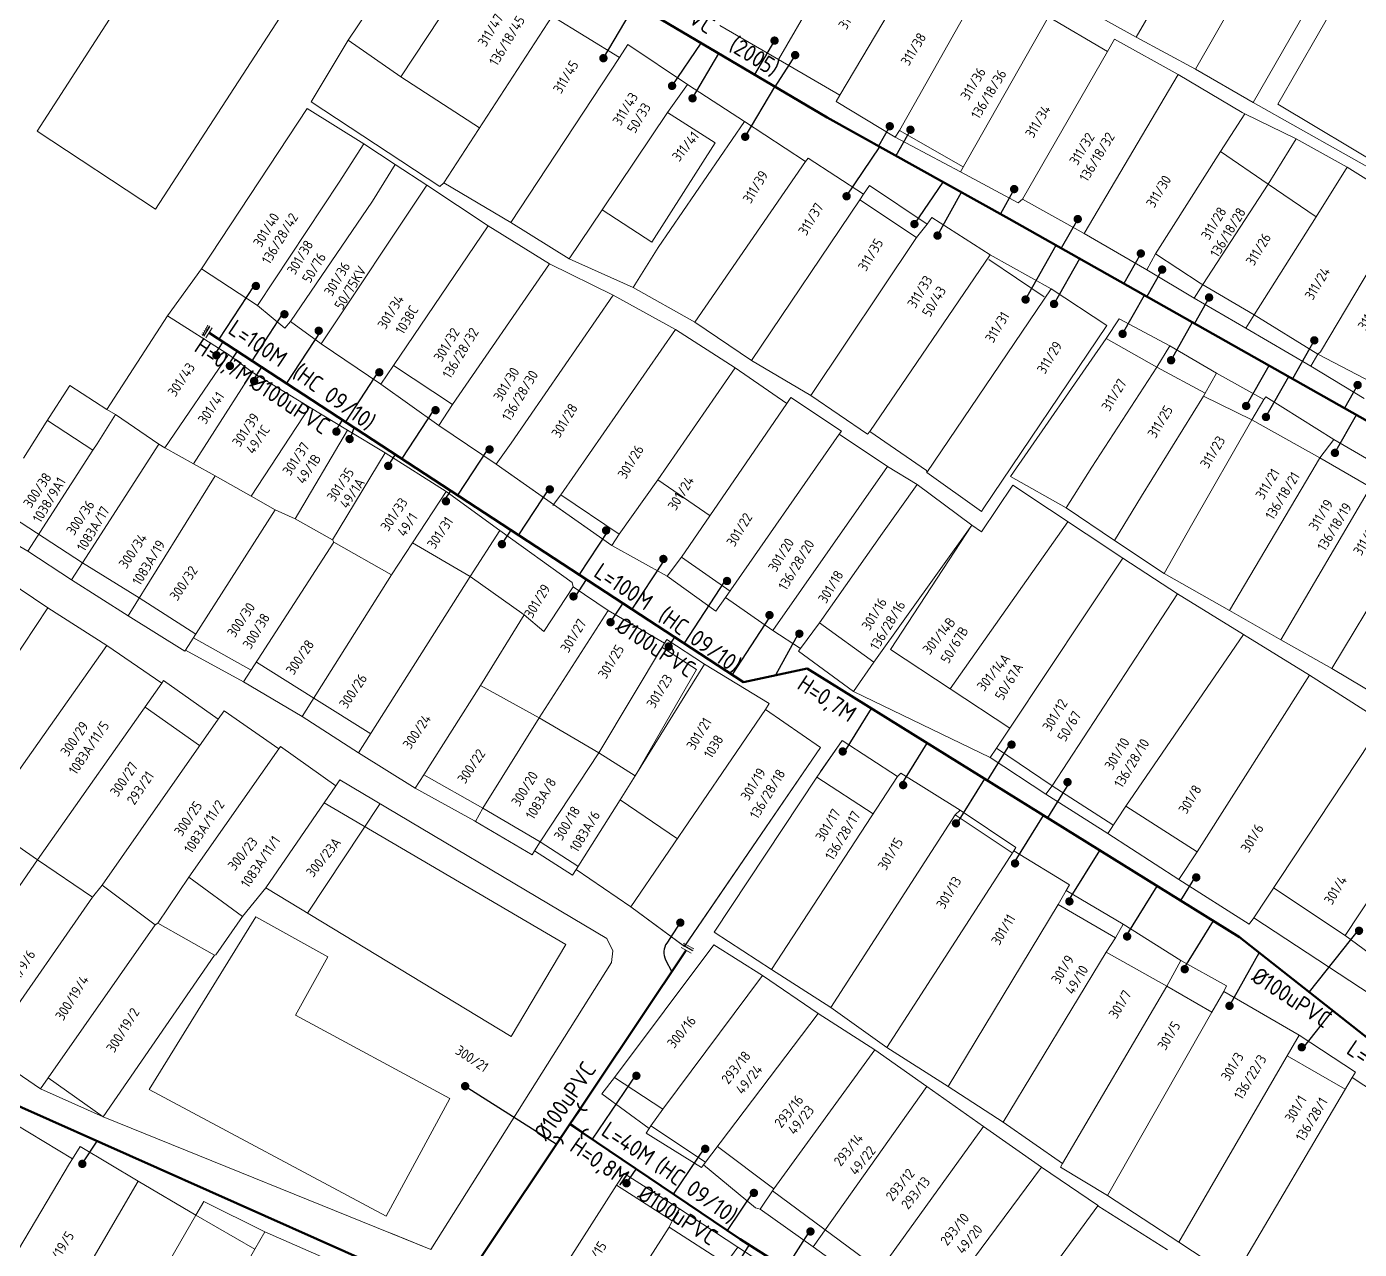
# Model space of a CAD drawing. Header units: inches. Extents: x 595615 to 1194060, y 1190840 to 2385448.
# Drawn here: x 596916.5 to 596996.3, y 1191928 to 1192001.2 of the extents above; entities that cross this region are included whole.
import ezdxf
from ezdxf.enums import TextEntityAlignment as Align

# ---------------------------------------------------------------- set-up
doc = ezdxf.new("R2010")
doc.units = ezdxf.units.IN
doc.header["$MEASUREMENT"] = 0
for name, color, linetype, lineweight in [('Chitiet', 4, 'Continuous', 9), ('DN 100 uPVC', 4, 'Continuous', 50), ('DN 150 uPVC', 4, 'Continuous', 50), ('DN 25 PE', 40, 'Continuous', 30), ('DOSAU', 2, 'Continuous', 20), ('NAM-CDAI', 220, 'Continuous', 25), ('Nen_HTHANH-TP', 9, 'Continuous', 0), ('Nen_SN-HTHANH-TP_new', 7, 'Continuous', 0), ('Nen_SN_HTHANH_old', 9, 'Continuous', 0), ('Te', 4, 'Continuous', 15), ('TEXT PIPE', 3, 'Continuous', 25), ('TLK 15', 220, 'Continuous', 20)]:
    doc.layers.add(name, color=color, linetype=linetype, lineweight=lineweight)
doc.styles.add('Sonha_QTB', font='isocp.shx', dxfattribs={"height": 0.6, "bigfont": 'bigfont.shx'})
doc.styles.add('text', font='isocp2.shx')

# ---------------------------------------------------------------- blocks, each defined once
blk = doc.blocks.new('TLK 15')
at = {"layer": 'TLK 15', "linetype": 'Continuous', "const_width": 0.25}
blk.add_lwpolyline([(-0.125, 0, 1), (0.125, 0, 1)], format="xyb", close=True, dxfattribs=at)
blk = doc.blocks.new('BIT')
at = {"layer": 'Chitiet', "ltscale": 100}
for p, q in [((0.35, 0), (-0.35, 0)), ((-0.303, -0.163), (-0.35, -0.21)), ((0.35, -0.163), (-0.35, -0.163)), ((-0.179, -0.163), (-0.342, -0.325)), ((-0.056, -0.163), (-0.218, -0.325)), ((0.068, -0.163), (-0.094, -0.325)), ((0.192, -0.163), (0.029, -0.325)), ((0.316, -0.163), (0.153, -0.325)), ((0.35, -0.252), (0.277, -0.325))]:
    blk.add_line(p, q, dxfattribs=at)
blk = doc.blocks.new('TE1')
at = {"layer": 'Chitiet', "ltscale": 100, "const_width": 0.1}
for points in [[(-0.35, 1.276, 0.571257), (0.35, 1.276)], [(1.098, 0.35, 0.571257), (1.098, -0.35)], [(0.35, -1.276, 0.571257), (-0.35, -1.276)]]:
    blk.add_lwpolyline(points, format="xyb", dxfattribs=at)
for points in [[(0, -1.076), (0, 1.076)], [(0.898, 0), (0, 0)]]:
    blk.add_lwpolyline(points, dxfattribs=at)

msp = doc.modelspace()

# ---------------------------------------------------------------- linework, layer by layer
at = {"layer": 'DN 100 uPVC'}
for points in [[(596927.426, 1191982.909), (596959.418, 1191961.997), (596963.22, 1191962.802), (596989.1, 1191946.713), (596997.182, 1191940.359), (597008.255, 1191933)], [(596942.001, 1191925.014), (596909.757, 1191939.389), (596891.147, 1191948.089), (596883.775, 1191951.888)], [(596949.016, 1191935.511), (596959.204, 1191928.623), (596983.35, 1191913.276)]]:
    msp.add_lwpolyline(points, dxfattribs=at)
at = {"layer": 'DN 150 uPVC'}
for points in [[(597042.21, 1192209.355), (597029.083, 1192171.407), (597023.768, 1192157.043), (597012.954, 1192129.457), (596992.261, 1192093.756), (596976.388, 1192066.37), (596943.566, 1192010.536), (596944.214, 1192007.749), (596964.407, 1191995.798), (596975.311, 1191989.741), (597028.562, 1191959.646)], [(596955.981, 1191945.931), (596906.642, 1191872.109), (596907.105, 1191868.063)]]:
    msp.add_lwpolyline(points, dxfattribs=at)
at = {"layer": 'DN 25 PE'}
for p, q in [((596951.025, 1191999.353), (596952.938, 1192002.586)), ((596955.134, 1191997.695), (596956.881, 1192000.252)), ((596961.266, 1192000.405), (596960.061, 1191998.37)), ((596956.358, 1191996.95), (596957.941, 1191999.625)), ((596962.501, 1191999.539), (596961.285, 1191997.646)), ((596959.511, 1191994.648), (596961.285, 1191997.646)), ((596968.163, 1191995.279), (596967.498, 1191994.081)), ((596969.399, 1191995.069), (596968.531, 1191993.507)), ((596965.579, 1191991.085), (596967.575, 1191994.038)), ((596969.638, 1191989.422), (596971.366, 1191991.933)), ((596971.022, 1191988.73), (596972.462, 1191991.324)), ((596975.609, 1191991.517), (596974.785, 1191990.033)), ((596979.413, 1191989.721), (596978.429, 1191987.979)), ((596976.292, 1191984.901), (596978.128, 1191988.15)), ((596977.995, 1191984.635), (596979.533, 1191987.356)), ((596983.19, 1191987.659), (596982.175, 1191985.862)), ((596984.464, 1191986.694), (596983.554, 1191985.083)), ((596930.102, 1191985.712), (596928.017, 1191982.523)), ((596982.101, 1191982.845), (596983.412, 1191985.163)), ((596987.275, 1191985.026), (596986.398, 1191983.475)), ((596931.808, 1191984.018), (596929.988, 1191981.234)), ((596985, 1191981.265), (596986.285, 1191983.539)), ((596927.741, 1191981.567), (596928.261, 1191982.363)), ((596934.109, 1191983.032), (596932.052, 1191979.885)), ((596993.573, 1191982.458), (596992.272, 1191980.156)), ((596928.546, 1191980.924), (596929.12, 1191981.802)), ((596930.119, 1191980.145), (596930.579, 1191980.848)), ((596937.613, 1191980.668), (596935.59, 1191977.573)), ((596989.493, 1191978.526), (596990.864, 1191980.952)), ((596990.679, 1191977.868), (596992.045, 1191980.284)), ((596996.164, 1191979.782), (596995.382, 1191978.398)), ((596940.853, 1191978.274), (596938.956, 1191975.372)), ((596935.045, 1191977.116), (596935.417, 1191977.686)), ((596994.807, 1191975.718), (596996.095, 1191977.995)), ((596935.835, 1191976.423), (596936.099, 1191977.24)), ((596944.088, 1191975.923), (596942.3, 1191973.187)), ((596938.147, 1191974.938), (596938.588, 1191975.613)), ((596947.816, 1191973.658), (596945.949, 1191970.801)), ((596941.477, 1191972.817), (596941.893, 1191973.453)), ((596944.951, 1191970.249), (596945.503, 1191971.093)), ((596951.312, 1191971.074), (596949.581, 1191968.427)), ((596954.614, 1191969.24), (596952.735, 1191966.366)), ((596949.358, 1191967.125), (596950.021, 1191968.139)), ((596958.297, 1191968.047), (596955.862, 1191964.322)), ((596951.452, 1191965.577), (596952.198, 1191966.717)), ((596960.965, 1191965.882), (596958.723, 1191962.451)), ((596962.751, 1191965.013), (596961.319, 1191962.4)), ((596954.93, 1191964.123), (596955.3, 1191964.689)), ((596965.471, 1191957.838), (596967.07, 1191960.409)), ((596968.839, 1191955.824), (596970.401, 1191958.338)), ((596975.328, 1191958.246), (596973.996, 1191956.103)), ((596972.125, 1191953.409), (596973.855, 1191956.191)), ((596978.927, 1191956.002), (596977.598, 1191953.864)), ((596975.659, 1191951.26), (596977.367, 1191954.007)), ((596978.915, 1191948.986), (596980.735, 1191951.914)), ((596986.506, 1191950.421), (596985.566, 1191948.91)), ((596982.368, 1191946.885), (596984.167, 1191949.78)), ((596955.628, 1191947.586), (596954.811, 1191946.366)), ((596985.814, 1191944.926), (596987.532, 1191947.688)), ((596996.247, 1191947.226), (596993.268, 1191943.436)), ((596988.496, 1191942.605), (596990.28, 1191945.786)), ((596954.75, 1191945.358), (596955.115, 1191944.636)), ((596992.944, 1191940.123), (596994.678, 1191942.328)), ((596952.996, 1191938.54), (596950.342, 1191934.614)), ((596942.748, 1191937.795), (596948.189, 1191934.343)), ((596919.838, 1191933.14), (596920.724, 1191934.5)), ((596957.118, 1191934.166), (596955.201, 1191931.33)), ((596952.405, 1191931.981), (596952.98, 1191932.831)), ((596960.033, 1191931.526), (596958.426, 1191929.149)), ((596963.417, 1191929.217), (596961.936, 1191926.887)), ((596959.332, 1191927.604), (596959.757, 1191928.272))]:
    msp.add_line(p, q, dxfattribs=at)
msp.add_arc((596955.642, 1191945.81), 1, 146.19787, 206.8444, dxfattribs=at)
at = {"layer": 'Nen_HTHANH-TP', "linetype": 'Continuous'}
for p, q in [((596992.856, 1192017.69), (596982.901, 1192000.617)), ((596994.421, 1192012.596), (596986.453, 1191998.699)), ((597000.899, 1192013.116), (596991.384, 1191996.603)), ((596997.883, 1192010.609), (596989.904, 1191996.692)), ((596936.514, 1192009.289), (596924.219, 1191990.319)), ((596966.565, 1192008.063), (596961.512, 1191999.269)), ((596940.156, 1192007.012), (596935.741, 1192000.429)), ((596970.417, 1192005.997), (596965.174, 1191997.142)), ((596943.288, 1192004.905), (596938.893, 1191998.241)), ((596968.736, 1191995.025), (596973.828, 1192004.049)), ((596982.901, 1192000.617), (596979.059, 1192002.753)), ((596979.059, 1192002.753), (596982.901, 1192000.617)), ((596917.136, 1191994.974), (596921.65, 1192001.977)), ((596947.96, 1192001.868), (596941.468, 1191991.883)), ((596947.96, 1192001.868), (596951.982, 1191999.402)), ((596972.388, 1191992.548), (596977.67, 1192001.832)), ((596981.192, 1191999.745), (596977.67, 1192001.832)), ((596977.67, 1192001.832), (596981.192, 1191999.745)), ((596957.991, 1192001.306), (596961.512, 1191999.269)), ((596986.453, 1191998.699), (596982.901, 1192000.617)), ((596982.901, 1192000.617), (596986.453, 1191998.699)), ((596935.741, 1192000.429), (596933.524, 1191996.737)), ((596935.741, 1192000.429), (596938.893, 1191998.241)), ((596952.491, 1192000.172), (596951.982, 1191999.402)), ((596952.491, 1192000.172), (596956.053, 1191997.785)), ((596981.621, 1192000.486), (596981.192, 1191999.745)), ((596981.621, 1192000.486), (596981.192, 1191999.745)), ((596985.423, 1191998.369), (596981.621, 1192000.486)), ((596981.621, 1192000.486), (596985.423, 1191998.369)), ((596951.982, 1191999.402), (596945.48, 1191989.516)), ((596961.512, 1191999.269), (596965.174, 1191997.142)), ((596981.192, 1191999.745), (596976.109, 1191990.921)), ((596938.893, 1191998.241), (596943.606, 1191995.175)), ((596985.423, 1191998.369), (596979.791, 1191988.864)), ((596989.245, 1191996.092), (596985.423, 1191998.369)), ((596985.423, 1191998.369), (596989.245, 1191996.092)), ((596989.904, 1191996.692), (596986.453, 1191998.699)), ((596989.904, 1191996.692), (596986.453, 1191998.699)), ((596956.053, 1191997.785), (596954.855, 1191996.104)), ((596956.053, 1191997.785), (596959.475, 1191995.568)), ((596933.524, 1191996.737), (596941.228, 1191991.663)), ((596965.174, 1191997.142), (596964.954, 1191996.752)), ((596964.954, 1191996.752), (596968.496, 1191994.625)), ((597003.971, 1191988.774), (596989.904, 1191996.692)), ((596989.904, 1191996.692), (597003.971, 1191988.774)), ((596926.962, 1191986.741), (596933.295, 1191996.337)), ((596933.295, 1191996.337), (596936.676, 1191994.219)), ((596954.855, 1191996.104), (596950.949, 1191990.271)), ((596957.706, 1191994.276), (596954.855, 1191996.104)), ((596989.415, 1191996.012), (596987.957, 1191993.771)), ((596989.415, 1191996.022), (596989.245, 1191996.092)), ((596989.245, 1191996.092), (596989.415, 1191996.012)), ((596992.476, 1191994.524), (596989.415, 1191996.022)), ((596989.415, 1191996.012), (596992.476, 1191994.524)), ((596991.384, 1191996.603), (596998.188, 1191992.519)), ((596959.475, 1191995.568), (596954.301, 1191988.014)), ((596959.475, 1191995.568), (596963.117, 1191993.161)), ((596968.736, 1191995.025), (596968.496, 1191994.625)), ((596968.736, 1191995.025), (596972.557, 1191992.848)), ((596924.219, 1191990.319), (596917.136, 1191994.974)), ((596953.921, 1191988.343), (596957.706, 1191994.276)), ((596968.496, 1191994.625), (596972.388, 1191992.548)), ((596992.476, 1191994.524), (596990.818, 1191991.803)), ((596995.537, 1191992.837), (596992.476, 1191994.524)), ((596992.476, 1191994.524), (596995.537, 1191992.837)), ((596936.676, 1191994.219), (596935.218, 1191991.928)), ((596938.557, 1191992.991), (596936.676, 1191994.219)), ((596987.957, 1191993.771), (596984.062, 1191987.628)), ((596987.957, 1191993.771), (596990.818, 1191991.803)), ((596937.209, 1191990.79), (596938.557, 1191992.991)), ((596938.557, 1191992.991), (596940.448, 1191991.752)), ((596956.505, 1191983.555), (596963.117, 1191993.161)), ((596963.117, 1191993.161), (596963.277, 1191993.371)), ((596963.277, 1191993.371), (596966.589, 1191991.203)), ((596995.537, 1191992.837), (596993.68, 1191989.845)), ((596999.159, 1191990.55), (596995.537, 1191992.837)), ((596995.537, 1191992.837), (596999.159, 1191990.55)), ((596935.218, 1191991.928), (596930.324, 1191984.544)), ((596941.228, 1191991.663), (596941.468, 1191991.883)), ((596941.468, 1191991.883), (596945.48, 1191989.516)), ((596972.388, 1191992.548), (596975.849, 1191990.701)), ((596934.126, 1191982.257), (596940.448, 1191991.752)), ((596940.448, 1191991.752), (596944.12, 1191989.305)), ((596966.589, 1191991.203), (596966.369, 1191990.863)), ((596966.589, 1191991.203), (596966.958, 1191991.734)), ((596966.958, 1191991.734), (596970.41, 1191989.416)), ((596990.818, 1191991.803), (596986.893, 1191985.81)), ((596990.818, 1191991.803), (596993.68, 1191989.845)), ((596937.209, 1191990.79), (596932.305, 1191983.586)), ((596950.949, 1191990.271), (596948.982, 1191987.329)), ((596950.949, 1191990.271), (596953.921, 1191988.343)), ((596966.369, 1191990.863), (596959.897, 1191981.258)), ((596966.369, 1191990.863), (596969.771, 1191988.626)), ((596975.849, 1191990.701), (596976.109, 1191990.921)), ((596976.109, 1191990.921), (596979.791, 1191988.864)), ((596993.936, 1191981.775), (596999.159, 1191990.55)), ((596945.48, 1191989.516), (596948.982, 1191987.329)), ((596970.41, 1191989.416), (596970.68, 1191989.807)), ((596970.68, 1191989.807), (596974.162, 1191987.57)), ((596993.68, 1191989.845), (596989.965, 1191983.992)), ((596944.12, 1191989.305), (596938.467, 1191980.951)), ((596944.12, 1191989.305), (596947.802, 1191987.048)), ((596970.41, 1191989.416), (596969.771, 1191988.626)), ((596979.791, 1191988.864), (596983.552, 1191986.687)), ((596954.301, 1191988.014), (596952.803, 1191985.612)), ((596969.771, 1191988.626), (596963.438, 1191979.151)), ((596947.802, 1191987.048), (596941.999, 1191978.614)), ((596947.802, 1191987.048), (596951.614, 1191985.161)), ((596948.982, 1191987.329), (596952.803, 1191985.612)), ((596974.162, 1191987.57), (596966.96, 1191976.994)), ((596977.394, 1191985.062), (596974.102, 1191987.299)), ((596974.162, 1191987.57), (596977.813, 1191985.542)), ((596984.062, 1191987.628), (596983.552, 1191986.687)), ((596984.062, 1191987.628), (596986.743, 1191985.89)), ((596926.962, 1191986.741), (596924.935, 1191983.93)), ((596926.962, 1191986.741), (596924.935, 1191983.93)), ((596930.324, 1191984.544), (596926.962, 1191986.741)), ((596930.324, 1191984.544), (596926.962, 1191986.741)), ((596983.552, 1191986.687), (596986.384, 1191984.979)), ((596952.803, 1191985.612), (596956.505, 1191983.555)), ((596977.813, 1191985.542), (596970.382, 1191974.536)), ((596977.813, 1191985.542), (596981.155, 1191983.355)), ((596986.893, 1191985.81), (596986.384, 1191984.979)), ((596986.743, 1191985.89), (596989.965, 1191983.992)), ((596951.614, 1191985.161), (596945.501, 1191976.296)), ((596951.614, 1191985.161), (596955.345, 1191983.104)), ((596986.384, 1191984.979), (596989.475, 1191983.192)), ((596924.935, 1191983.93), (596921.309, 1191978.307)), ((596924.935, 1191983.93), (596928.586, 1191981.603)), ((596928.586, 1191981.603), (596924.935, 1191983.93)), ((596931.965, 1191983.195), (596930.324, 1191984.544)), ((596931.965, 1191983.195), (596930.324, 1191984.544)), ((596989.965, 1191983.992), (596989.475, 1191983.192)), ((596989.965, 1191983.992), (596993.786, 1191981.625)), ((596932.305, 1191983.586), (596931.965, 1191983.195)), ((596932.305, 1191983.586), (596931.965, 1191983.195)), ((596934.126, 1191982.257), (596932.305, 1191983.586)), ((596934.126, 1191982.257), (596932.305, 1191983.586)), ((596955.345, 1191983.104), (596948.473, 1191973.209)), ((596955.345, 1191983.104), (596958.917, 1191980.807)), ((596956.505, 1191983.555), (596959.897, 1191981.258)), ((596981.155, 1191983.355), (596973.754, 1191972.359)), ((596981.116, 1191982.565), (596981.885, 1191983.736)), ((596981.885, 1191983.736), (596984.916, 1191982.128)), ((596989.475, 1191983.192), (596993.357, 1191980.905)), ((596937.698, 1191979.83), (596934.126, 1191982.257)), ((596937.698, 1191979.83), (596934.126, 1191982.257)), ((596981.116, 1191982.565), (596975.392, 1191974.301)), ((596981.116, 1191982.565), (596984.137, 1191980.848)), ((596924.781, 1191976.02), (596928.586, 1191981.603)), ((596928.586, 1191981.603), (596930.007, 1191980.544)), ((596930.007, 1191980.544), (596928.586, 1191981.603)), ((596984.916, 1191982.128), (596984.137, 1191980.848)), ((596984.916, 1191982.128), (596987.717, 1191980.5)), ((596993.357, 1191980.905), (596993.786, 1191981.625)), ((596993.786, 1191981.625), (596993.936, 1191981.775)), ((596993.786, 1191981.625), (596997.028, 1191979.938)), ((596938.467, 1191980.951), (596937.698, 1191979.83)), ((596938.467, 1191980.951), (596941.999, 1191978.614)), ((596958.917, 1191980.807), (596954.273, 1191974.103)), ((596958.917, 1191980.807), (596961.999, 1191978.67)), ((596959.897, 1191981.258), (596963.438, 1191979.151)), ((596984.137, 1191980.848), (596980.262, 1191974.854)), ((596984.137, 1191980.848), (596987.038, 1191979.29)), ((596993.357, 1191980.905), (596996.549, 1191978.978)), ((596926.492, 1191975.071), (596930.007, 1191980.544)), ((596930.007, 1191980.544), (596933.429, 1191978.457)), ((596930.007, 1191980.544), (596933.429, 1191978.457)), ((596987.717, 1191980.5), (596987.038, 1191979.29)), ((596987.717, 1191980.5), (596990.549, 1191978.923)), ((596917.68, 1191977.564), (596919.098, 1191979.755)), ((596919.098, 1191979.755), (596921.309, 1191978.307)), ((596941.18, 1191977.363), (596937.698, 1191979.83)), ((596941.18, 1191977.363), (596937.698, 1191979.83)), ((596963.438, 1191979.151), (596966.83, 1191976.844)), ((596986.938, 1191979.11), (596983.223, 1191973.127)), ((596987.038, 1191979.29), (596986.938, 1191979.11)), ((596986.938, 1191979.11), (596989.83, 1191977.702)), ((596990.549, 1191978.923), (596990.669, 1191979.083)), ((596990.669, 1191979.083), (596994.741, 1191976.516)), ((596921.309, 1191978.307), (596921.819, 1191978.007)), ((596933.429, 1191978.457), (596929.933, 1191973.124)), ((596933.429, 1191978.457), (596935.7, 1191977.088)), ((596933.429, 1191978.457), (596935.7, 1191977.088)), ((596941.999, 1191978.614), (596941.18, 1191977.363)), ((596961.999, 1191978.67), (596955.696, 1191969.465)), ((596961.999, 1191978.67), (596962.239, 1191979.03)), ((596962.239, 1191979.03), (596965.27, 1191977.022)), ((596990.549, 1191978.923), (596989.83, 1191977.702)), ((596916.311, 1191975.393), (596917.68, 1191977.564)), ((596917.75, 1191977.654), (596920.471, 1191975.886)), ((596920.721, 1191976.266), (596921.819, 1191978.007)), ((596921.819, 1191978.007), (596924.411, 1191976.249)), ((596989.83, 1191977.702), (596986.225, 1191971.389)), ((596989.83, 1191977.702), (596993.911, 1191975.425)), ((596935.7, 1191977.088), (596932.584, 1191971.766)), ((596935.7, 1191977.088), (596937.971, 1191975.73)), ((596937.971, 1191975.73), (596935.7, 1191977.088)), ((596944.602, 1191975.036), (596941.18, 1191977.363)), ((596944.602, 1191975.036), (596941.18, 1191977.363)), ((596965.13, 1191976.832), (596958.338, 1191967.057)), ((596965.27, 1191977.022), (596965.13, 1191976.832)), ((596965.13, 1191976.832), (596968.032, 1191974.895)), ((596966.83, 1191976.844), (596966.96, 1191976.994)), ((596966.96, 1191976.994), (596970.362, 1191974.666)), ((596920.471, 1191975.886), (596916.586, 1191969.833)), ((596924.411, 1191976.249), (596919.847, 1191969.136)), ((596920.721, 1191976.266), (596920.471, 1191975.886)), ((596924.411, 1191976.249), (596924.781, 1191976.02)), ((596924.781, 1191976.02), (596926.492, 1191975.071)), ((596945.501, 1191976.296), (596944.602, 1191975.036)), ((596994.741, 1191976.516), (596993.911, 1191975.425)), ((596994.741, 1191976.516), (596997.702, 1191974.809)), ((596934.805, 1191970.518), (596937.971, 1191975.73)), ((596937.971, 1191975.73), (596941.613, 1191973.403)), ((596937.971, 1191975.73), (596941.613, 1191973.403)), ((596993.911, 1191975.425), (596993.682, 1191975.035)), ((596993.911, 1191975.425), (596996.943, 1191973.668)), ((596927.792, 1191974.342), (596922.579, 1191965.968)), ((596926.492, 1191975.071), (596927.792, 1191974.342)), ((596927.792, 1191974.342), (596929.933, 1191973.124)), ((596948.044, 1191972.628), (596944.602, 1191975.036)), ((596951.526, 1191970.181), (596944.602, 1191975.036)), ((596968.032, 1191974.895), (596961.16, 1191965.079)), ((596968.032, 1191974.895), (596969.793, 1191973.826)), ((596970.362, 1191974.666), (596970.382, 1191974.536)), ((596970.382, 1191974.536), (596973.654, 1191972.209)), ((596975.392, 1191974.301), (596978.714, 1191972.423)), ((596980.262, 1191974.854), (596978.714, 1191972.423)), ((596993.682, 1191975.035), (596988.499, 1191966.271)), ((596954.273, 1191974.103), (596951.975, 1191970.842)), ((596954.273, 1191974.103), (596957.404, 1191971.956)), ((596969.793, 1191973.826), (596967.735, 1191970.914)), ((596969.793, 1191973.826), (596973.065, 1191971.389)), ((596973.655, 1191970.989), (596975.533, 1191973.781)), ((596975.533, 1191973.781), (596982.106, 1191969.416)), ((596996.943, 1191973.668), (596991.57, 1191964.524)), ((596929.933, 1191973.124), (596931.384, 1191972.305)), ((596941.613, 1191973.403), (596939.596, 1191970.332)), ((596941.613, 1191973.403), (596944.835, 1191971.066)), ((596941.613, 1191973.403), (596944.835, 1191971.066)), ((596948.473, 1191973.209), (596948.044, 1191972.628)), ((596948.473, 1191973.209), (596951.975, 1191970.842)), ((596983.223, 1191973.127), (596981.615, 1191970.476)), ((596914.544, 1191972.581), (596919.847, 1191969.136)), ((596931.384, 1191972.305), (596926.021, 1191963.911)), ((596932.584, 1191971.766), (596931.384, 1191972.305)), ((596948.044, 1191972.628), (596947.994, 1191972.558)), ((596951.526, 1191970.181), (596948.044, 1191972.628)), ((596973.754, 1191972.359), (596973.654, 1191972.209)), ((596978.714, 1191972.423), (596981.615, 1191970.476)), ((596916.586, 1191969.833), (596913.775, 1191971.461)), ((596932.584, 1191971.766), (596934.805, 1191970.518)), ((596973.065, 1191971.389), (596967.211, 1191963.194)), ((596973.065, 1191971.389), (596968.201, 1191963.945)), ((596973.065, 1191971.389), (596973.655, 1191970.989)), ((596986.225, 1191971.389), (596984.577, 1191968.488)), ((597000.044, 1191971.84), (596994.622, 1191962.806)), ((596934.896, 1191970.368), (596929.492, 1191962.003)), ((596934.805, 1191970.518), (596934.896, 1191970.368)), ((596934.896, 1191970.368), (596938.337, 1191968.411)), ((596939.596, 1191970.332), (596938.337, 1191968.411)), ((596943.047, 1191968.314), (596939.596, 1191970.332)), ((596944.835, 1191971.066), (596943.047, 1191968.314)), ((596944.835, 1191971.066), (596949.147, 1191967.949)), ((596944.835, 1191971.066), (596949.147, 1191967.949)), ((596951.975, 1191970.842), (596951.526, 1191970.181)), ((596967.735, 1191970.914), (596963.959, 1191965.531)), ((596981.615, 1191970.476), (596984.577, 1191968.488)), ((596919.197, 1191968.115), (596916.586, 1191969.833)), ((596954.837, 1191968.334), (596951.526, 1191970.181)), ((596954.837, 1191968.334), (596951.526, 1191970.181)), ((596919.847, 1191969.136), (596919.197, 1191968.115)), ((596919.847, 1191969.136), (596923.238, 1191967.028)), ((596955.696, 1191969.465), (596954.837, 1191968.334)), ((596955.696, 1191969.465), (596958.608, 1191967.437)), ((596975.345, 1191959.23), (596982.106, 1191969.416)), ((596982.106, 1191969.416), (596985.388, 1191967.279)), ((596915.267, 1191968.132), (596917.779, 1191966.434)), ((596922.579, 1191965.968), (596919.197, 1191968.115)), ((596938.337, 1191968.411), (596932.994, 1191959.926)), ((596943.047, 1191968.314), (596936.376, 1191957.759)), ((596943.047, 1191968.314), (596946.279, 1191966.017)), ((596949.147, 1191967.949), (596949.208, 1191967.699)), ((596949.147, 1191967.949), (596949.208, 1191967.699)), ((596957.759, 1191966.236), (596954.837, 1191968.334)), ((596957.759, 1191966.236), (596954.837, 1191968.334)), ((596984.577, 1191968.488), (596988.499, 1191966.271)), ((596949.208, 1191967.699), (596947.45, 1191965.028)), ((596949.208, 1191967.699), (596951.309, 1191966.281)), ((596949.208, 1191967.699), (596951.309, 1191966.281)), ((596977.887, 1191955.773), (596985.388, 1191967.279)), ((596985.388, 1191967.279), (596989.34, 1191964.842)), ((596911.057, 1191956.389), (596917.779, 1191966.434)), ((596917.779, 1191966.434), (596921.301, 1191964.187)), ((596923.238, 1191967.028), (596926.63, 1191964.861)), ((596958.338, 1191967.057), (596957.759, 1191966.236)), ((596958.338, 1191967.057), (596957.759, 1191966.236)), ((596961.16, 1191965.079), (596958.338, 1191967.057)), ((596961.16, 1191965.079), (596958.338, 1191967.057)), ((596925.981, 1191963.841), (596922.579, 1191965.968)), ((596946.279, 1191966.017), (596943.662, 1191961.795)), ((596947.45, 1191965.028), (596946.279, 1191966.017)), ((596947.184, 1191959.858), (596951.309, 1191966.281)), ((596951.309, 1191966.281), (596954.68, 1191964.324)), ((596951.309, 1191966.281), (596954.68, 1191964.324)), ((596963.959, 1191965.531), (596962.821, 1191964)), ((596963.959, 1191965.531), (596967.211, 1191963.194)), ((596988.499, 1191966.271), (596991.57, 1191964.524)), ((596962.821, 1191964), (596961.16, 1191965.079)), ((596962.821, 1191964), (596961.16, 1191965.079)), ((596982.298, 1191954.566), (596989.34, 1191964.842)), ((596989.34, 1191964.842), (596993.292, 1191962.405)), ((596914.179, 1191954.071), (596921.301, 1191964.187)), ((596921.301, 1191964.187), (596924.602, 1191961.93)), ((596926.5, 1191964.651), (596929.952, 1191962.714)), ((596954.68, 1191964.324), (596950.756, 1191957.751)), ((596954.531, 1191964.074), (596956.592, 1191962.755)), ((596954.68, 1191964.324), (596954.82, 1191964.534)), ((596954.82, 1191964.534), (596954.68, 1191964.324)), ((596954.82, 1191964.534), (596957.081, 1191963.056)), ((596954.82, 1191964.534), (596957.081, 1191963.056)), ((596962.821, 1191964), (596962.701, 1191963.84)), ((596968.201, 1191963.945), (596975.345, 1191959.23)), ((596991.57, 1191964.524), (596994.622, 1191962.806)), ((596926.021, 1191963.911), (596925.981, 1191963.841)), ((596929.492, 1191962.003), (596926.021, 1191963.911)), ((596930.261, 1191963.194), (596933.693, 1191961.037)), ((596965.993, 1191961.433), (596962.701, 1191963.84)), ((596965.993, 1191961.433), (596962.701, 1191963.84)), ((596967.211, 1191963.194), (596965.993, 1191961.433)), ((596952.927, 1191956.372), (596957.081, 1191963.056)), ((596956.592, 1191962.755), (596952.927, 1191956.372)), ((596957.081, 1191963.056), (596960.943, 1191960.709)), ((596957.081, 1191963.056), (596960.943, 1191960.709)), ((596986.561, 1191951.82), (596993.292, 1191962.405)), ((596993.292, 1191962.405), (596997.684, 1191959.598)), ((596994.622, 1191962.806), (596997.533, 1191961.078)), ((596917.161, 1191951.344), (596924.602, 1191961.93)), ((596924.602, 1191961.93), (596924.702, 1191962.08)), ((596924.702, 1191962.08), (596927.964, 1191959.782)), ((596932.994, 1191959.926), (596929.492, 1191962.003)), ((596943.662, 1191961.795), (596940.277, 1191956.432)), ((596943.662, 1191961.795), (596947.184, 1191959.858)), ((596933.693, 1191961.037), (596937.095, 1191958.89)), ((596965.993, 1191961.433), (596974.166, 1191957.48)), ((596926.855, 1191958.191), (596923.593, 1191960.489)), ((596927.964, 1191959.782), (596928.324, 1191960.273)), ((596928.324, 1191960.273), (596931.595, 1191958.005)), ((596936.376, 1191957.759), (596932.994, 1191959.926)), ((596952.673, 1191948.532), (596960.724, 1191960.359)), ((596960.943, 1191960.709), (596960.724, 1191960.359)), ((596960.943, 1191960.709), (596960.724, 1191960.359)), ((596960.724, 1191960.359), (596964.015, 1191958.071)), ((596964.015, 1191958.071), (596960.724, 1191960.359)), ((596927.964, 1191959.782), (596921.022, 1191949.837)), ((596947.184, 1191959.858), (596943.808, 1191954.445)), ((596947.184, 1191959.858), (596950.756, 1191957.751)), ((596974.555, 1191958.03), (596975.345, 1191959.23)), ((596989.944, 1191947.872), (596997.684, 1191959.598)), ((596965.315, 1191958.492), (596963.797, 1191956.301)), ((596963.797, 1191956.301), (596965.315, 1191958.492)), ((596964.027, 1191956.631), (596965.315, 1191958.492)), ((596965.315, 1191958.492), (596968.627, 1191956.335)), ((596965.315, 1191958.492), (596968.627, 1191956.335)), ((596968.627, 1191956.335), (596965.315, 1191958.492)), ((596965.315, 1191958.492), (596968.627, 1191956.335)), ((596926.212, 1191950.311), (596931.595, 1191958.005)), ((596931.595, 1191958.005), (596931.705, 1191958.135)), ((596931.705, 1191958.135), (596935.007, 1191955.788)), ((596939.767, 1191955.642), (596936.376, 1191957.759)), ((596950.756, 1191957.751), (596947.23, 1191952.428)), ((596950.756, 1191957.751), (596952.927, 1191956.372)), ((596955.885, 1191946.185), (596964.015, 1191958.071)), ((596955.885, 1191946.165), (596964.015, 1191958.071)), ((596974.166, 1191957.48), (596974.555, 1191958.03)), ((596974.555, 1191958.03), (596977.887, 1191955.773)), ((596977.498, 1191955.272), (596974.166, 1191957.48)), ((596995.425, 1191946.827), (597002.126, 1191957.002)), ((596935.007, 1191955.788), (596935.257, 1191956.148)), ((596935.257, 1191956.148), (596951.235, 1191946.641)), ((596940.277, 1191956.432), (596939.767, 1191955.642)), ((596943.808, 1191954.445), (596940.277, 1191956.432)), ((596952.927, 1191956.372), (596952.018, 1191954.942)), ((596963.797, 1191956.301), (596957.654, 1191947.016)), ((596957.654, 1191947.016), (596963.797, 1191956.301)), ((596961.086, 1191944.789), (596968.627, 1191956.335)), ((596963.797, 1191956.301), (596967.169, 1191954.104)), ((596968.627, 1191956.335), (596968.827, 1191956.545)), ((596968.627, 1191956.335), (596968.827, 1191956.545)), ((596968.827, 1191956.545), (596972.368, 1191954.328)), ((596968.827, 1191956.545), (596972.368, 1191954.328)), ((596935.007, 1191955.788), (596930.822, 1191949.675)), ((596943.319, 1191953.675), (596939.767, 1191955.642)), ((596977.498, 1191955.272), (596977.887, 1191955.773)), ((596981.21, 1191952.935), (596977.498, 1191955.272)), ((596981.21, 1191952.935), (596977.498, 1191955.272)), ((596977.887, 1191955.773), (596981.509, 1191953.435)), ((596948.785, 1191946.279), (596934.308, 1191954.767)), ((596943.808, 1191954.445), (596943.369, 1191953.645)), ((596947.23, 1191952.428), (596943.808, 1191954.445)), ((596952.018, 1191954.942), (596949.391, 1191950.77)), ((596952.018, 1191954.942), (596955.45, 1191952.614)), ((596981.21, 1191952.935), (596982.298, 1191954.566)), ((596982.298, 1191954.566), (596986.561, 1191951.82)), ((596913.869, 1191953.631), (596917.161, 1191951.344)), ((596943.369, 1191953.645), (596943.319, 1191953.675)), ((596946.751, 1191951.647), (596943.369, 1191953.645)), ((596972.069, 1191954.038), (596964.638, 1191942.502)), ((596972.368, 1191954.328), (596972.069, 1191954.038)), ((596972.069, 1191954.038), (596975.491, 1191951.761)), ((596972.368, 1191954.328), (596975.71, 1191952.091)), ((596972.368, 1191954.328), (596975.71, 1191952.091)), ((596985.462, 1191950.169), (596981.21, 1191952.935)), ((596985.462, 1191950.169), (596981.21, 1191952.935)), ((596947.23, 1191952.428), (596946.9, 1191951.888)), ((596949.501, 1191950.96), (596947.23, 1191952.428)), ((596975.71, 1191952.091), (596975.58, 1191951.891)), ((596975.71, 1191952.091), (596975.58, 1191951.891)), ((596910.828, 1191942.298), (596917.161, 1191951.344)), ((596920.453, 1191949.106), (596917.161, 1191951.344)), ((596946.9, 1191951.888), (596946.751, 1191951.647)), ((596949.172, 1191950.429), (596946.9, 1191951.888)), ((596967.98, 1191940.105), (596975.371, 1191951.54)), ((596975.371, 1191951.54), (596975.58, 1191951.891)), ((596975.58, 1191951.891), (596978.922, 1191949.843)), ((596975.58, 1191951.891), (596978.922, 1191949.843)), ((596985.462, 1191950.169), (596986.561, 1191951.82)), ((596949.391, 1191950.77), (596949.172, 1191950.429)), ((596952.673, 1191948.532), (596949.391, 1191950.77)), ((596921.022, 1191949.837), (596920.453, 1191949.106)), ((596921.022, 1191949.837), (596924.194, 1191947.459)), ((596924.354, 1191947.559), (596926.212, 1191950.311)), ((596926.212, 1191950.311), (596929.434, 1191947.963)), ((596930.822, 1191949.675), (596929.434, 1191947.963)), ((596930.822, 1191949.675), (596945.509, 1191940.766)), ((596978.922, 1191949.843), (596978.722, 1191949.513)), ((596978.922, 1191949.843), (596978.722, 1191949.513)), ((596989.674, 1191947.492), (596985.462, 1191950.169)), ((596989.674, 1191947.492), (596985.462, 1191950.169)), ((596995.425, 1191946.827), (596991.132, 1191949.663)), ((596914.17, 1191940.071), (596920.453, 1191949.106)), ((596978.722, 1191949.513), (596978.243, 1191948.673)), ((596978.722, 1191949.513), (596982.124, 1191947.486)), ((596978.722, 1191949.513), (596982.124, 1191947.486)), ((596929.434, 1191947.963), (596927.825, 1191945.662)), ((596952.673, 1191948.532), (596955.865, 1191946.175)), ((596952.673, 1191948.532), (596955.885, 1191946.165)), ((596978.243, 1191948.673), (596971.662, 1191937.767)), ((596978.243, 1191948.673), (596981.665, 1191946.676)), ((596917.801, 1191938.294), (596924.194, 1191947.459)), ((596930.224, 1191947.934), (596923.832, 1191937.599)), ((596924.194, 1191947.459), (596924.354, 1191947.559)), ((596927.755, 1191945.632), (596924.354, 1191947.559)), ((596930.224, 1191947.934), (596934.536, 1191945.548)), ((596981.665, 1191946.676), (596982.124, 1191947.486)), ((596982.124, 1191947.486), (596985.586, 1191945.329)), ((596982.124, 1191947.486), (596985.586, 1191945.329)), ((596989.944, 1191947.872), (596989.674, 1191947.492)), ((596989.944, 1191947.872), (596989.674, 1191947.492)), ((596997.618, 1191942.838), (596989.944, 1191947.872)), ((596997.618, 1191942.838), (596989.944, 1191947.872)), ((596951.235, 1191946.641), (596951.585, 1191945.901)), ((596951.235, 1191946.641), (596951.585, 1191945.901)), ((596957.654, 1191947.016), (596961.086, 1191944.789)), ((596961.086, 1191944.789), (596957.654, 1191947.016)), ((596981.105, 1191945.815), (596981.665, 1191946.676)), ((596995.425, 1191946.827), (596998.676, 1191944.409)), ((596921.093, 1191935.967), (596927.755, 1191945.632)), ((596927.825, 1191945.662), (596927.755, 1191945.632)), ((596945.509, 1191940.766), (596948.785, 1191946.279)), ((596951.585, 1191945.901), (596951.506, 1191945.191)), ((596951.585, 1191945.901), (596951.506, 1191945.191)), ((596957.635, 1191946.256), (596951.691, 1191938.311)), ((596957.635, 1191946.256), (596951.691, 1191938.311)), ((596957.635, 1191946.256), (596960.546, 1191944.419)), ((596957.635, 1191946.256), (596960.546, 1191944.419)), ((596974.944, 1191935.63), (596981.105, 1191945.815)), ((596981.105, 1191945.815), (596984.737, 1191943.788)), ((596934.536, 1191945.548), (596932.598, 1191942.046)), ((596940.7, 1191928.023), (596951.506, 1191945.191)), ((596940.7, 1191928.023), (596951.506, 1191945.191)), ((596961.086, 1191944.789), (596964.638, 1191942.502)), ((596985.586, 1191945.329), (596984.737, 1191943.788)), ((596985.586, 1191945.329), (596988.307, 1191943.811)), ((596985.586, 1191945.329), (596988.307, 1191943.811)), ((596960.546, 1191944.419), (596954.573, 1191936.414)), ((596960.546, 1191944.419), (596963.868, 1191942.141)), ((596984.737, 1191943.788), (596978.506, 1191933.163)), ((596984.737, 1191943.788), (596987.438, 1191942.23)), ((596987.438, 1191942.23), (596988.157, 1191943.461)), ((596988.307, 1191943.811), (596988.157, 1191943.461)), ((596988.307, 1191943.811), (596988.157, 1191943.461)), ((596988.157, 1191943.461), (596992.669, 1191940.844)), ((596988.157, 1191943.461), (596992.669, 1191940.844)), ((596964.638, 1191942.502), (596967.98, 1191940.105)), ((596932.598, 1191942.046), (596941.842, 1191937.053)), ((596963.868, 1191942.141), (596957.006, 1191933.086)), ((596963.868, 1191942.141), (596967.26, 1191939.974)), ((596981.197, 1191931.245), (596987.438, 1191942.23)), ((596992.669, 1191940.844), (596985.459, 1191928.449)), ((596992.669, 1191940.844), (596996.041, 1191938.637)), ((596996.041, 1191938.637), (596992.669, 1191940.844)), ((596971.662, 1191937.767), (596967.98, 1191940.105)), ((596917.342, 1191937.634), (596914.04, 1191939.881)), ((596967.26, 1191939.974), (596961.217, 1191931.639)), ((596967.26, 1191939.974), (596970.372, 1191937.766)), ((596991.94, 1191939.614), (596995.422, 1191937.617)), ((596996.041, 1191938.637), (596995.831, 1191938.307)), ((596995.831, 1191938.307), (596996.041, 1191938.637)), ((596917.342, 1191937.634), (596917.801, 1191938.294)), ((596921.093, 1191935.967), (596917.342, 1191937.634)), ((596921.093, 1191935.967), (596917.801, 1191938.294)), ((596923.832, 1191937.599), (596938.028, 1191930.01)), ((596950.932, 1191937.341), (596951.691, 1191938.311)), ((596950.932, 1191937.341), (596951.691, 1191938.311)), ((596951.691, 1191938.311), (596954.573, 1191936.414)), ((596970.372, 1191937.766), (596963.57, 1191928.181)), ((596970.372, 1191937.766), (596973.774, 1191935.379)), ((596971.662, 1191937.767), (596974.944, 1191935.63)), ((596995.831, 1191938.307), (596988.751, 1191926.301)), ((596995.831, 1191938.307), (596998.623, 1191936.469)), ((597007.908, 1191930.367), (596995.831, 1191938.307)), ((596938.028, 1191930.01), (596941.842, 1191937.053)), ((596953.754, 1191935.263), (596950.932, 1191937.341)), ((596953.754, 1191935.263), (596950.932, 1191937.341)), ((596954.573, 1191936.414), (596953.854, 1191935.423)), ((596915.814, 1191935.512), (596919.245, 1191933.435)), ((596921.093, 1191935.967), (596940.7, 1191928.023)), ((596953.754, 1191935.263), (596953.574, 1191934.983)), ((596953.754, 1191935.263), (596953.574, 1191934.983)), ((596953.854, 1191935.423), (596953.754, 1191935.263)), ((596953.854, 1191935.423), (596957.125, 1191933.236)), ((596966.861, 1191925.804), (596973.774, 1191935.379)), ((596973.774, 1191935.379), (596977.236, 1191932.952)), ((596974.944, 1191935.63), (596978.506, 1191933.163)), ((596953.574, 1191934.983), (596956.886, 1191932.916)), ((596953.574, 1191934.983), (596956.886, 1191932.916)), ((596919.245, 1191933.435), (596919.705, 1191934.186)), ((596919.705, 1191934.186), (596923.186, 1191932.098)), ((596961.217, 1191931.639), (596957.855, 1191934.186)), ((596919.076, 1191933.155), (596914.252, 1191925.051)), ((596919.076, 1191933.155), (596919.245, 1191933.435)), ((596957.006, 1191933.086), (596956.886, 1191932.916)), ((596957.006, 1191933.086), (596960.128, 1191930.508)), ((596977.236, 1191932.952), (596970.873, 1191924.347)), ((596977.236, 1191932.952), (596980.588, 1191930.665)), ((596978.506, 1191933.163), (596978.386, 1191932.943)), ((596978.386, 1191932.943), (596981.197, 1191931.245)), ((596923.186, 1191932.098), (596918.043, 1191923.334)), ((596923.186, 1191932.098), (596926.638, 1191930.061)), ((596951.807, 1191931.871), (596952.266, 1191932.562)), ((596951.807, 1191931.871), (596952.266, 1191932.562)), ((596952.266, 1191932.562), (596955.588, 1191930.455)), ((596952.266, 1191932.562), (596955.588, 1191930.455)), ((596948.071, 1191926.028), (596951.807, 1191931.871)), ((596948.071, 1191926.028), (596951.807, 1191931.871)), ((596951.807, 1191931.871), (596955.148, 1191929.734)), ((596960.398, 1191930.428), (596961.217, 1191931.639)), ((596961.137, 1191931.519), (596970.873, 1191924.347)), ((596981.197, 1191931.245), (596985.459, 1191928.449)), ((596926.638, 1191930.061), (596927.117, 1191930.892)), ((596927.117, 1191930.892), (596930.759, 1191929.074)), ((596955.588, 1191930.455), (596955.148, 1191929.734)), ((596955.588, 1191930.455), (596959.07, 1191928.147)), ((596960.128, 1191930.508), (596960.398, 1191930.428)), ((596960.398, 1191930.428), (596963.57, 1191928.181)), ((596974.954, 1191922.92), (596980.618, 1191930.635)), ((596980.588, 1191930.665), (596980.618, 1191930.635)), ((596980.618, 1191930.635), (596980.638, 1191930.665)), ((596980.618, 1191930.635), (596984.79, 1191927.998)), ((596926.638, 1191930.061), (596922.074, 1191922.237)), ((596926.638, 1191930.061), (596930.17, 1191928.034)), ((596955.148, 1191929.734), (596954.959, 1191929.354)), ((596930.759, 1191929.074), (596930.17, 1191928.034)), ((596930.759, 1191929.074), (596938.512, 1191925.681)), ((596938.299, 1191929.001), (596940.7, 1191928.023)), ((596954.959, 1191929.354), (596951.383, 1191923.801)), ((596954.959, 1191929.354), (596958.38, 1191927.147)), ((596930.17, 1191928.034), (596928.132, 1191924.552)), ((596959.07, 1191928.147), (596958.64, 1191927.547)), ((596959.07, 1191928.147), (596962.521, 1191925.92)), ((596963.57, 1191928.181), (596966.861, 1191925.804)), ((596985.459, 1191928.449), (596988.751, 1191926.301))]:
    msp.add_line(p, q, dxfattribs=at)
for points in [[(596971.773, 1191961.588), (596978.82, 1191971.598)], [(596933.317, 1191948.161), (596937.659, 1191954.719)]]:
    msp.add_lwpolyline(points, dxfattribs=at)
for p in [(596986.938, 1191979.11), (596987.038, 1191979.29)]:
    msp.add_point(p, dxfattribs=at)

# ---------------------------------------------------------------- block references
at = {"layer": 'Chitiet'}
for p, rotation in [((596927.426, 1191982.909), 237.6194147323574), ((596955.981, 1191945.931), 150.2289846730248)]:
    msp.add_blockref('BIT', p, dxfattribs=dict(at, rotation=rotation))
at = {"layer": 'Te', "rotation": 324.7415964968612}
msp.add_blockref('TE1', (596949.045, 1191935.553), dxfattribs=at)
at = {"layer": 'TLK 15', "rotation": 359.9999999934133}
for p in [(596961.266, 1192000.405), (596951.025, 1191999.353), (596962.501, 1191999.539), (596955.134, 1191997.695), (596956.358, 1191996.95), (596968.163, 1191995.279), (596969.399, 1191995.069), (596959.511, 1191994.648), (596965.579, 1191991.085), (596975.609, 1191991.517), (596969.638, 1191989.422), (596979.413, 1191989.721), (596971.022, 1191988.73), (596983.19, 1191987.659), (596984.464, 1191986.694), (596976.292, 1191984.901), (596977.995, 1191984.635), (596987.275, 1191985.026), (596982.101, 1191982.845), (596993.573, 1191982.458), (596985, 1191981.265), (596996.164, 1191979.782), (596989.493, 1191978.526), (596990.679, 1191977.868), (596994.807, 1191975.718), (596955.628, 1191947.586), (596952.996, 1191938.415), (596942.748, 1191937.795), (596919.838, 1191933.14)]:
    msp.add_blockref('TLK 15', p, dxfattribs=at)
at = {"layer": 'TLK 15'}
for p in [(596961.266, 1192000.405), (596951.025, 1191999.353), (596962.501, 1191999.539), (596955.134, 1191997.695), (596956.358, 1191996.95), (596968.163, 1191995.279), (596969.399, 1191995.069), (596959.511, 1191994.648), (596965.579, 1191991.085), (596975.609, 1191991.517), (596969.638, 1191989.422), (596979.413, 1191989.721), (596971.022, 1191988.73), (596983.19, 1191987.659), (596984.464, 1191986.694), (596930.227, 1191985.712), (596976.292, 1191984.901), (596977.995, 1191984.635), (596987.275, 1191985.026), (596931.933, 1191984.018), (596933.984, 1191983.032), (596982.101, 1191982.845), (596993.573, 1191982.458), (596927.866, 1191981.567), (596985, 1191981.265), (596928.671, 1191980.924), (596937.613, 1191980.543), (596930.119, 1191980.02), (596996.164, 1191979.782), (596940.978, 1191978.274), (596989.493, 1191978.526), (596990.679, 1191977.868), (596935.045, 1191976.991), (596935.835, 1191976.548), (596944.213, 1191975.923), (596994.807, 1191975.718), (596938.147, 1191974.938), (596947.816, 1191973.533), (596941.602, 1191972.817), (596951.187, 1191971.074), (596944.951, 1191970.249), (596954.614, 1191969.365), (596958.422, 1191968.047), (596949.233, 1191967.125), (596951.452, 1191965.577), (596960.965, 1191966.007), (596962.751, 1191964.888), (596954.93, 1191964.123), (596975.453, 1191958.246), (596965.346, 1191957.838), (596968.964, 1191955.824), (596978.802, 1191956.002), (596972.125, 1191953.534), (596975.659, 1191951.135), (596986.506, 1191950.296), (596978.915, 1191948.861), (596955.628, 1191947.586), (596996.247, 1191947.101), (596982.368, 1191946.76), (596985.814, 1191944.801), (596988.496, 1191942.605), (596992.819, 1191940.123), (596952.996, 1191938.415), (596942.748, 1191937.795), (596957.118, 1191934.041), (596919.838, 1191933.14), (596952.405, 1191931.981), (596960.033, 1191931.401), (596963.417, 1191929.092)]:
    msp.add_blockref('TLK 15', p, dxfattribs=at)

# ---------------------------------------------------------------- texts
at = {"layer": 'DOSAU', "style": 'text'}
for s, rotation, p in [('H=0,7M', 326.58355, (596926.46, 1191981.846)), ('H=0,7M', 326.58355, (596962.541, 1191961.642)), ('H=0,8M', 325.55626, (596948.931, 1191933.967))]:
    msp.add_text(s, height=1, rotation=rotation, dxfattribs=at).set_placement(p)
at = {"layer": 'NAM-CDAI', "style": 'text'}
for s, rotation, p in [('(2005)', 327.9205, (596958.456, 1191999.891)), ('L=100M', 326.10899, (596928.485, 1191982.929)), ('(HC 09/10)', 324.09985, (596932.337, 1191980.325)), ('L=100M', 326.10899, (596950.369, 1191968.365)), ('(HC 09/10)', 324.09985, (596954.221, 1191965.762)), ('L=100M', 326.10899, (596995.421, 1191939.792)), ('L=40M', 326.10899, (596950.819, 1191934.914)), ('(HC 09/10)', 324.09985, (596953.999, 1191932.802))]:
    msp.add_text(s, height=1, rotation=rotation, dxfattribs=at).set_placement(p)
at = {"layer": 'Nen_SN-HTHANH-TP_new', "style": 'Sonha_QTB'}
for s, rotation, p in [('311/40', 58.78839, (596965.845, 1192002.062)), ('311/47', 58.78839, (596944.27, 1192001.035)), ('311/38', 58.78839, (596969.582, 1191999.894)), ('311/45', 58.78839, (596948.773, 1191998.235)), ('311/36', 58.78839, (596973.151, 1191997.822)), ('311/43', 58.78839, (596952.336, 1191996.322)), ('311/34', 58.78839, (596977.03, 1191995.571)), ('311/41', 51.02807, (596955.941, 1191994.075)), ('311/32', 58.78839, (596979.666, 1191993.925)), ('311/39', 58.78839, (596960.12, 1191991.649)), ('311/30', 58.78839, (596984.258, 1191991.376)), ('311/37', 58.78839, (596963.44, 1191989.723)), ('311/28', 58.78839, (596987.553, 1191989.464)), ('301/40', 58.78839, (596930.845, 1191989.074)), ('311/26', 58.78839, (596990.228, 1191987.911)), ('301/38', 58.78839, (596932.871, 1191987.429)), ('311/35', 58.78839, (596967.015, 1191987.583)), ('301/36', 58.78839, (596935.088, 1191986.139)), ('311/33', 58.78839, (596969.968, 1191985.367)), ('311/24', 58.78839, (596993.757, 1191985.863)), ('301/34', 58.78839, (596938.293, 1191984.158)), ('311/22', 58.78839, (596996.92, 1191984.028)), ('311/31', 58.78839, (596974.596, 1191983.248)), ('301/32', 58.78839, (596941.644, 1191982.198)), ('311/29', 58.78839, (596977.725, 1191981.433)), ('301/43', 56.19922, (596925.764, 1191980.109)), ('301/30', 58.78839, (596945.215, 1191979.833)), ('311/27', 58.78839, (596981.582, 1191979.194)), ('301/41', 56.19922, (596927.546, 1191978.417)), ('301/28', 58.78839, (596948.7, 1191977.655)), ('311/25', 58.78839, (596984.348, 1191977.588)), ('301/39', 56.19922, (596929.619, 1191977.103)), ('311/23', 58.78839, (596987.488, 1191975.766)), ('301/37', 56.19922, (596932.627, 1191975.364)), ('301/26', 58.78839, (596952.657, 1191975.183)), ('300/38', 56.05526, (596917.15, 1191973.485)), ('301/35', 56.19922, (596935.287, 1191973.823)), ('311/21', 58.78839, (596990.772, 1191973.86)), ('301/24', 58.78839, (596955.66, 1191973.306)), ('300/36', 56.05526, (596919.724, 1191971.846)), ('301/33', 56.19922, (596938.495, 1191972.037)), ('311/19', 58.78839, (596993.968, 1191972.005)), ('301/31', 56.19922, (596941.249, 1191970.936)), ('301/22', 58.78839, (596959.162, 1191971.118)), ('311/17', 58.78839, (596996.625, 1191970.512)), ('300/34', 56.05526, (596922.86, 1191969.85)), ('301/20', 58.78839, (596961.657, 1191969.613)), ('300/32', 56.05526, (596925.901, 1191967.914)), ('301/18', 58.78839, (596964.628, 1191967.702)), ('301/29', 58.78839, (596947.063, 1191966.848)), ('300/30', 56.05526, (596929.345, 1191965.722)), ('301/16', 58.78839, (596967.233, 1191966.075)), ('301/27', 58.78839, (596949.222, 1191964.773)), ('301/14B', 51.02807, (596971.113, 1191964.771)), ('300/28', 56.05526, (596932.867, 1191963.481)), ('301/25', 58.78839, (596951.479, 1191963.219)), ('301/14A', 51.02807, (596974.375, 1191962.582)), ('300/26', 56.05526, (596936.044, 1191961.458)), ('301/23', 58.78839, (596954.381, 1191961.45)), ('301/12', 58.78839, (596978.05, 1191960.024)), ('300/24', 56.05526, (596939.859, 1191959.03)), ('300/29', 56.05526, (596919.369, 1191958.598)), ('301/21', 58.78839, (596956.744, 1191958.903)), ('301/10', 58.78839, (596981.767, 1191957.701)), ('300/22', 56.05526, (596943.12, 1191956.954)), ('300/27', 56.05526, (596922.331, 1191956.182)), ('301/19', 58.78839, (596959.991, 1191955.88)), ('300/20', 58.78839, (596946.311, 1191955.608)), ('301/8', 58.78839, (596986.131, 1191954.974)), ('300/25', 56.05526, (596926.173, 1191953.825)), ('300/18', 58.78839, (596948.846, 1191953.542)), ('301/17', 58.78839, (596964.466, 1191953.44)), ('301/6', 58.78839, (596989.853, 1191952.649)), ('300/23', 51.02807, (596929.438, 1191951.718)), ('300/23A', 51.02807, (596934.27, 1191951.501)), ('301/15', 58.78839, (596968.204, 1191951.706)), ('301/13', 58.78839, (596971.696, 1191949.385)), ('301/4', 58.78839, (596994.837, 1191949.534)), ('301/11', 58.78839, (596974.958, 1191947.169)), ('301/9', 58.78839, (596978.509, 1191944.789)), ('300/19/4', 57.97412, (596919.219, 1191943.087)), ('301/7', 58.78839, (596981.946, 1191942.698)), ('300/19/2', 57.97412, (596922.262, 1191941.152)), ('300/16', 51.02807, (596955.7, 1191941.045)), ('301/5', 58.78839, (596984.871, 1191940.824)), ('300/21', 326.38147, (596943.158, 1191939.439)), ('293/18', 51.02807, (596958.96, 1191938.915)), ('301/3', 58.78839, (596988.665, 1191938.972)), ('293/16', 51.02807, (596962.123, 1191936.292)), ('301/1', 58.78839, (596992.455, 1191936.443)), ('293/14', 51.02807, (596965.685, 1191933.995)), ('293/12', 51.02807, (596968.783, 1191931.893)), ('293/10', 51.02807, (596972.053, 1191929.226)), ('300/19/5', 57.97412, (596918.349, 1191927.76)), ('293/15', 56.54166, (596950.405, 1191927.49))]:
    msp.add_text(s, height=0.6, rotation=rotation, dxfattribs=at).set_placement(p, align=Align.MIDDLE)
at = {"layer": 'Nen_SN_HTHANH_old', "style": 'Sonha_QTB'}
for s, rotation, p in [('136/18/45', 58.78839, (596945.251, 1192000.401)), ('136/18/36', 58.78839, (596974.086, 1191997.203)), ('50/33', 58.78839, (596953.149, 1191995.778)), ('136/18/32', 58.78839, (596980.565, 1191993.443)), ('136/18/28', 58.78839, (596988.398, 1191988.92)), ('136/28/42', 58.78839, (596931.662, 1191988.556)), ('50/76', 58.78839, (596933.705, 1191986.805)), ('50/75KV', 58.78839, (596935.879, 1191985.61)), ('50/43', 58.78839, (596970.81, 1191984.79)), ('1038C', 58.78839, (596939.257, 1191983.692)), ('136/28/32', 58.78839, (596942.471, 1191981.697)), ('136/28/30', 58.78839, (596946.032, 1191979.152)), ('49/1C', 56.19922, (596930.348, 1191976.528)), ('49/1B', 56.19922, (596933.38, 1191974.765)), ('136/18/21', 58.78839, (596991.665, 1191973.151)), ('1038/9A1', 58.78839, (596917.849, 1191972.903)), ('49/1A', 56.19922, (596935.989, 1191973.308)), ('136/18/19', 58.78839, (596994.776, 1191971.295)), ('1083A/17', 58.78839, (596920.484, 1191971.177)), ('49/1', 56.19922, (596939.294, 1191971.425)), ('1083A/19', 58.78839, (596923.81, 1191969.148)), ('136/28/20', 58.78839, (596962.567, 1191969.011)), ('136/28/16', 58.78839, (596968.033, 1191965.397)), ('300/38', 58.78839, (596930.246, 1191965.049)), ('50/67B', 58.78839, (596972.033, 1191964.223)), ('50/67A', 58.78839, (596975.295, 1191962.034)), ('50/67', 58.78839, (596978.903, 1191959.352)), ('1083A/11/5', 56.05526, (596920.231, 1191958.06)), ('1038', 58.78839, (596957.618, 1191958.134)), ('136/28/10', 58.78839, (596982.642, 1191957.137)), ('136/28/18', 58.78839, (596960.844, 1191955.293)), ('293/21', 56.05526, (596923.307, 1191955.654)), ('1083A/8', 58.78839, (596947.285, 1191955.02)), ('1083A/11/2', 56.05526, (596927.13, 1191953.341)), ('1083A/6', 58.78839, (596949.91, 1191953.054)), ('136/28/17', 58.78839, (596965.348, 1191952.805)), ('1083A/11/1', 56.05526, (596930.499, 1191951.238)), ('1083A/9/6', 57.97412, (596915.894, 1191944.396)), ('49/10', 58.78839, (596979.35, 1191944.17)), ('136/22/3', 58.78839, (596989.734, 1191938.342)), ('49/24', 51.02807, (596959.737, 1191938.206)), ('136/28/1', 58.78839, (596993.409, 1191935.81)), ('49/23', 51.02807, (596962.845, 1191935.776)), ('49/22', 51.02807, (596966.527, 1191933.346)), ('293/13', 51.02807, (596969.711, 1191931.406)), ('49/20', 51.02807, (596972.927, 1191928.63))]:
    msp.add_text(s, height=0.6, rotation=rotation, dxfattribs=at).set_placement(p, align=Align.MIDDLE)
at = {"layer": 'TEXT PIPE', "style": 'text'}
for s, rotation, p in [('%%c150uPVC', 327.58539, (596952.746, 1192003.61)), ('%%c100uPVC', 326.65242, (596929.783, 1191979.688)), ('%%c100uPVC', 326.65242, (596951.667, 1191965.124)), ('%%c100uPVC', 326.65242, (596989.725, 1191944.145)), ('%%c100uPVC', 55.43663, (596947.635, 1191934.446)), ('%%c100uPVC', 326.65242, (596952.99, 1191931.115))]:
    msp.add_text(s, height=1, rotation=rotation, dxfattribs=at).set_placement(p)

doc.saveas('drawing.dxf')
